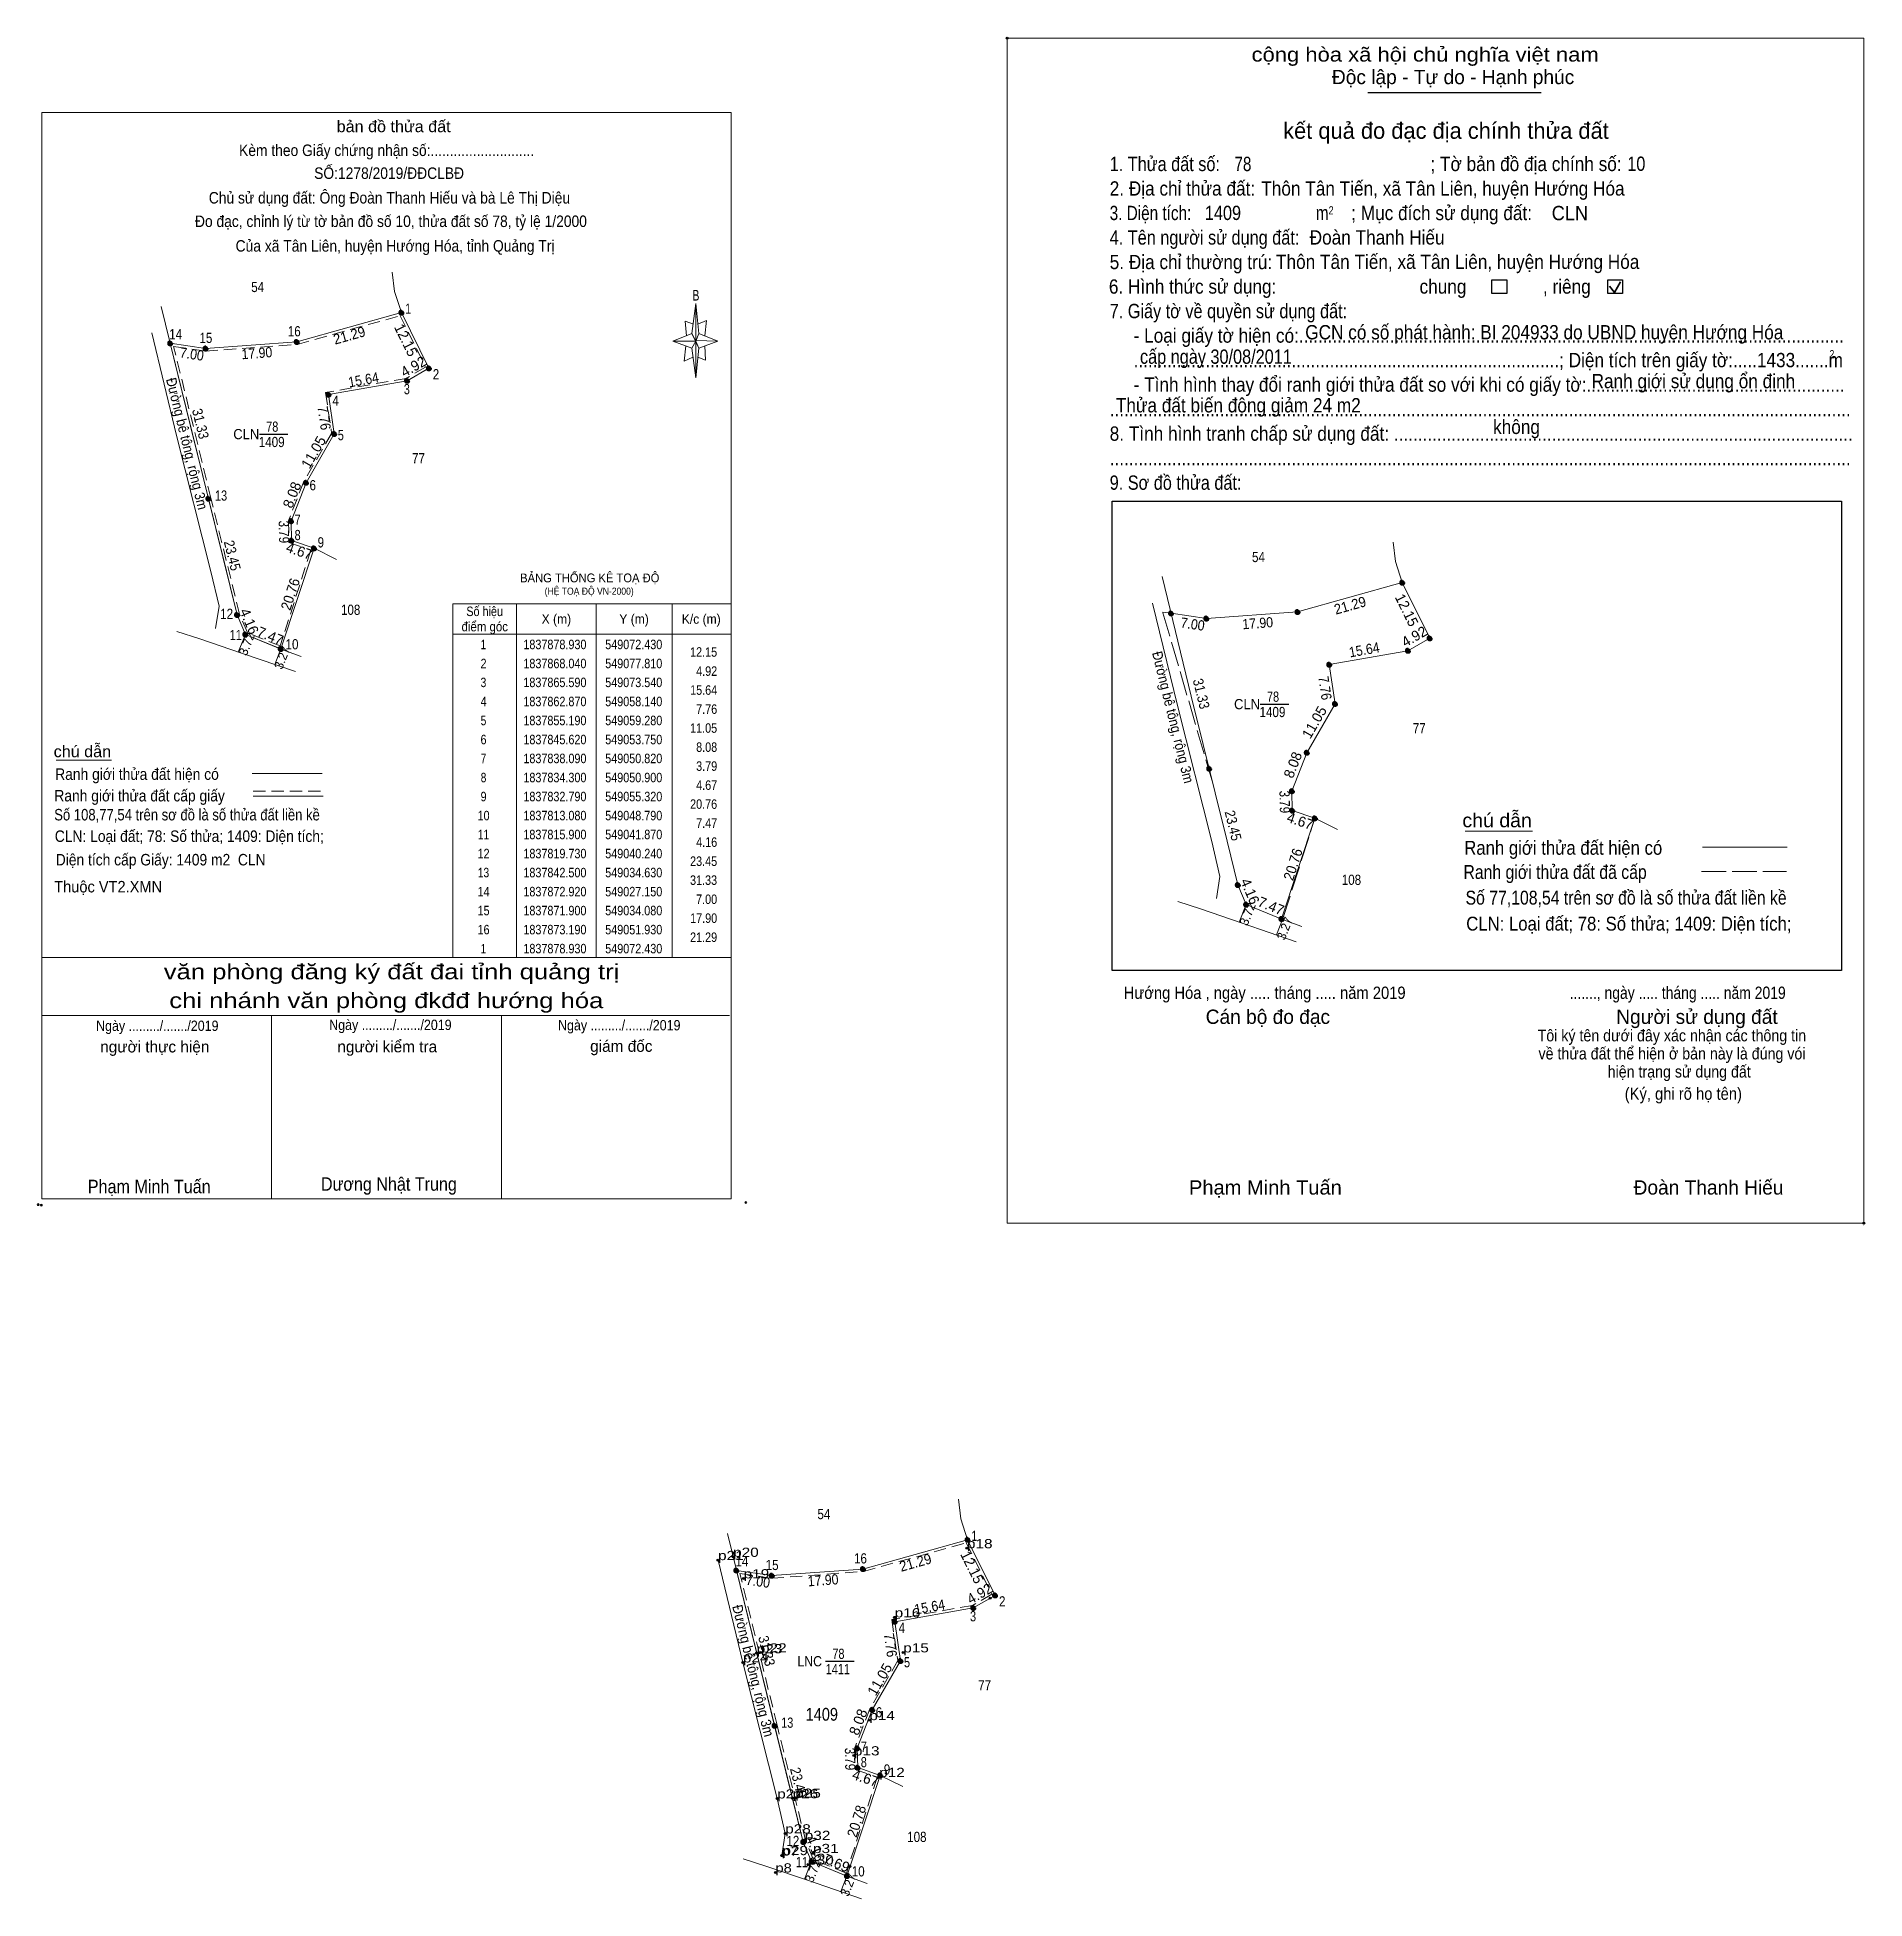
# Model space of a CAD drawing. Header units: metres. Extents: x 548890 to 549248, y 1837809 to 1838173.
import ezdxf
from ezdxf.enums import TextEntityAlignment as Align

# ---------------------------------------------------------------- set-up
doc = ezdxf.new("R2010")
doc.units = ezdxf.units.M
doc.header["$LTSCALE"] = 0.8
doc.header["$PDMODE"] = 32
doc.header["$PDSIZE"] = 0.4
doc.linetypes.add('LONG_DASHED', pattern=[7.5, 6, -1.5])
doc.linetypes.add('MEDIUM_DASHED', pattern=[4.5, 3, -1.5])
for name, color, linetype, lineweight in [('1', 7, 'MEDIUM_DASHED', 13), ('10', 7, 'Continuous', 13), ('13', 7, 'Continuous', 25), ('17', 7, 'Continuous', 13), ('2', 7, 'LONG_DASHED', 13), ('23', 7, 'Continuous', 13), ('3', 7, 'Continuous', 25), ('5', 7, 'Continuous', 13), ('6', 7, 'Continuous', 13), ('63', 7, 'MEDIUM_DASHED', 13)]:
    doc.layers.add(name, color=color, linetype=linetype, lineweight=lineweight)
doc.layers.add('12', color=7, linetype='Continuous')
doc.layers.add('7', color=7, linetype='Continuous')

msp = doc.modelspace()

# ---------------------------------------------------------------- hatches: boundary and pattern name
at = {"layer": '63'}
for points in [[(548962.05, 1838119.2, 1), (548961.05, 1838119.2, 1)], [(548916.77, 1838113.19, 1), (548915.77, 1838113.19, 1)], [(548923.7, 1838112.17, 1), (548922.7, 1838112.17, 1)], [(548941.55, 1838113.46, 1), (548940.55, 1838113.46, 1)], [(548967.43, 1838108.31, 1), (548966.43, 1838108.31, 1)], [(548963.16, 1838105.86, 1), (548962.16, 1838105.86, 1)], [(548947.76, 1838103.14, 1), (548946.76, 1838103.14, 1)], [(548948.9, 1838095.46, 1), (548947.9, 1838095.46, 1)], [(548924.25, 1838082.77, 1), (548923.25, 1838082.77, 1)], [(548943.37, 1838085.89, 1), (548942.37, 1838085.89, 1)], [(548940.44, 1838078.36, 1), (548939.44, 1838078.36, 1)], [(548940.52, 1838074.57, 1), (548939.52, 1838074.57, 1)], [(548944.94, 1838073.06, 1), (548943.94, 1838073.06, 1)], [(549158.04, 1838066.33, 1), (549157.04, 1838066.33, 1)], [(548929.86, 1838060, 1), (548928.86, 1838060, 1)], [(549112.76, 1838060.32, 1), (549111.76, 1838060.32, 1)], [(549119.69, 1838059.3, 1), (549118.69, 1838059.3, 1)], [(549137.54, 1838060.59, 1), (549136.54, 1838060.59, 1)], [(548931.49, 1838056.17, 1), (548930.49, 1838056.17, 1)], [(548938.41, 1838053.35, 1), (548937.41, 1838053.35, 1)], [(549163.42, 1838055.44, 1), (549162.42, 1838055.44, 1)], [(549143.75, 1838050.27, 1), (549142.75, 1838050.27, 1)], [(549159.15, 1838052.99, 1), (549158.15, 1838052.99, 1)], [(549144.89, 1838042.59, 1), (549143.89, 1838042.59, 1)], [(549139.36, 1838033.02, 1), (549138.36, 1838033.02, 1)], [(549120.24, 1838029.9, 1), (549119.24, 1838029.9, 1)], [(549136.43, 1838025.49, 1), (549135.43, 1838025.49, 1)], [(549136.51, 1838021.7, 1), (549135.51, 1838021.7, 1)], [(549140.93, 1838020.19, 1), (549139.93, 1838020.19, 1)], [(549125.85, 1838007.13, 1), (549124.85, 1838007.13, 1)], [(549127.48, 1838003.3, 1), (549126.48, 1838003.3, 1)], [(549134.4, 1838000.48, 1), (549133.4, 1838000.48, 1)], [(549072.93, 1837878.93, 1), (549071.93, 1837878.93, 1)], [(549027.65, 1837872.92, 1), (549026.65, 1837872.92, 1)], [(549034.58, 1837871.9, 1), (549033.58, 1837871.9, 1)], [(549052.43, 1837873.19, 1), (549051.43, 1837873.19, 1)], [(549078.31, 1837868.04, 1), (549077.31, 1837868.04, 1)], [(549074.04, 1837865.59, 1), (549073.04, 1837865.59, 1)], [(549058.64, 1837862.87, 1), (549057.64, 1837862.87, 1)], [(549059.78, 1837855.19, 1), (549058.78, 1837855.19, 1)], [(549054.25, 1837845.62, 1), (549053.25, 1837845.62, 1)], [(549035.13, 1837842.5, 1), (549034.13, 1837842.5, 1)], [(549051.32, 1837838.09, 1), (549050.32, 1837838.09, 1)], [(549051.4, 1837834.3, 1), (549050.4, 1837834.3, 1)], [(549055.82, 1837832.79, 1), (549054.82, 1837832.79, 1)], [(549040.74, 1837819.73, 1), (549039.74, 1837819.73, 1)], [(549042.37, 1837815.9, 1), (549041.37, 1837815.9, 1)], [(549049.29, 1837813.08, 1), (549048.29, 1837813.08, 1)]]:
    msp.add_hatch(color=256, dxfattribs=at).paths.add_polyline_path(points)

# ---------------------------------------------------------------- linework, layer by layer
at = {"layer": '1', "linetype": 'Continuous'}
for points in [[(548961.55, 1838119.2), (548966.93, 1838108.31), (548962.66, 1838105.86), (548947.26, 1838103.14), (548948.4, 1838095.46), (548942.87, 1838085.89), (548939.94, 1838078.36), (548940.02, 1838074.57), (548944.44, 1838073.06), (548937.91, 1838053.35), (548930.99, 1838056.17), (548929.36, 1838060), (548923.75, 1838082.77), (548916.27, 1838113.19), (548923.2, 1838112.17), (548941.05, 1838113.46)], [(549072.43, 1837878.93), (549077.81, 1837868.04), (549073.54, 1837865.59), (549058.14, 1837862.87), (549059.28, 1837855.19), (549053.75, 1837845.62), (549050.82, 1837838.09), (549050.9, 1837834.3), (549055.32, 1837832.79), (549048.79, 1837813.08), (549041.87, 1837815.9), (549040.24, 1837819.73), (549034.63, 1837842.5), (549027.15, 1837872.92), (549034.08, 1837871.9), (549051.93, 1837873.19)]]:
    msp.add_lwpolyline(points, close=True, dxfattribs=at)
at = {"layer": '1'}
for points in [[(548961.28, 1838118.6), (548966.28, 1838108.51), (548962.48, 1838106.33), (548946.7, 1838103.55), (548947.88, 1838095.56), (548942.42, 1838086.1), (548939.44, 1838078.45), (548939.52, 1838074.21), (548943.82, 1838072.74), (548937.8, 1838053.93), (548931.37, 1838056.55), (548929.83, 1838060.16), (548924.23, 1838082.89), (548916.94, 1838112.58), (548923.18, 1838111.66), (548941.13, 1838112.97)], [(549072.16, 1837878.33), (549077.16, 1837868.24), (549073.36, 1837866.06), (549057.58, 1837863.28), (549058.76, 1837855.29), (549053.3, 1837845.83), (549050.32, 1837838.18), (549050.4, 1837833.94), (549054.7, 1837832.47), (549048.68, 1837813.66), (549042.25, 1837816.28), (549040.71, 1837819.89), (549035.11, 1837842.62), (549027.82, 1837872.31), (549034.06, 1837871.39), (549052.01, 1837872.7)]]:
    msp.add_lwpolyline(points, close=True, dxfattribs=at)
at = {"layer": '10'}
for p, q in [((548959.74, 1838127.12), (548960.2, 1838123.32)), ((548960.2, 1838123.32), (548961.55, 1838119.2)), ((548944.44, 1838073.06), (548937.91, 1838053.35)), ((548944.44, 1838073.06), (548948.86, 1838070.87)), ((549155.73, 1838074.25), (549156.19, 1838070.45)), ((549156.19, 1838070.45), (549157.54, 1838066.33)), ((548930.99, 1838056.17), (548929.6, 1838052.72)), ((549140.43, 1838020.19), (549133.9, 1838000.48)), ((549140.43, 1838020.19), (549144.85, 1838018)), ((549126.98, 1838003.3), (549125.59, 1837999.85)), ((549070.62, 1837886.85), (549071.08, 1837883.05)), ((549071.08, 1837883.05), (549072.43, 1837878.93)), ((549055.32, 1837832.79), (549048.79, 1837813.08)), ((549055.32, 1837832.79), (549059.74, 1837830.6)), ((549041.87, 1837815.9), (549040.48, 1837812.45))]:
    msp.add_line(p, q, dxfattribs=at)
at = {"layer": '10', "linetype": 'LONG_DASHED'}
msp.add_line((549134.1, 1838000.4), (549140.43, 1838020.19), dxfattribs=at)
at = {"layer": '10'}
for points in [[(548914.51, 1838120.39), (548920.24, 1838096.97), (548927.26, 1838068.57), (548929.36, 1838060)], [(548961.55, 1838119.2), (548941.05, 1838113.46), (548923.2, 1838112.17), (548916.27, 1838113.19)], [(548944.44, 1838073.06), (548940.02, 1838074.57), (548939.94, 1838078.36), (548942.87, 1838085.89), (548948.4, 1838095.46), (548947.26, 1838103.14), (548962.66, 1838105.86), (548966.93, 1838108.31), (548961.55, 1838119.2)], [(548912.67, 1838115.21), (548917.52, 1838095.17), (548924.25, 1838068.54), (548925.82, 1838061.69), (548925.16, 1838057.35)], [(549110.5, 1838067.52), (549116.23, 1838044.1), (549123.25, 1838015.7), (549125.35, 1838007.13)], [(549157.54, 1838066.33), (549137.04, 1838060.59), (549119.19, 1838059.3), (549112.26, 1838060.32)], [(549140.43, 1838020.19), (549136.01, 1838021.7), (549135.93, 1838025.49), (549138.86, 1838033.02), (549144.39, 1838042.59), (549143.25, 1838050.27), (549158.65, 1838052.99), (549162.92, 1838055.44), (549157.54, 1838066.33)], [(549108.66, 1838062.34), (549113.51, 1838042.3), (549120.24, 1838015.67), (549121.81, 1838008.82), (549121.15, 1838004.48)], [(549025.39, 1837880.12), (549031.12, 1837856.7), (549038.14, 1837828.3), (549040.24, 1837819.73)], [(549072.43, 1837878.93), (549051.93, 1837873.19), (549034.08, 1837871.9), (549027.15, 1837872.92)], [(549055.32, 1837832.79), (549050.9, 1837834.3), (549050.82, 1837838.09), (549053.75, 1837845.62), (549059.28, 1837855.19), (549058.14, 1837862.87), (549073.54, 1837865.59), (549077.81, 1837868.04), (549072.43, 1837878.93)], [(549023.55, 1837874.94), (549028.4, 1837854.9), (549035.13, 1837828.27), (549036.7, 1837821.42), (549036.04, 1837817.08)]]:
    msp.add_lwpolyline(points, dxfattribs=at)
at = {"layer": '13'}
for p, q in [((548933.73, 1838095.41), (548939.31, 1838095.41)), ((549129.72, 1838042.54), (549135.3, 1838042.54)), ((549044.61, 1837855.14), (549050.19, 1837855.14))]:
    msp.add_line(p, q, dxfattribs=at)
at = {"layer": '17'}
for p, q in [((548893.9, 1838031.54), (548904.76, 1838031.54)), ((549169.87, 1838017.68), (549183.02, 1838017.68))]:
    msp.add_line(p, q, dxfattribs=at)
at = {"layer": '2'}
msp.add_line((549110.62, 1838060.56), (549112.26, 1838060.32), dxfattribs=at)
at = {"layer": '23'}
for p, q in [((548930.99, 1838056.17), (548929.36, 1838060)), ((548938.11, 1838053.27), (548930.99, 1838056.17)), ((548940.78, 1838048.9), (548930.2, 1838052.52)), ((548941.88, 1838051.89), (548938.11, 1838053.27)), ((549126.98, 1838003.3), (549125.35, 1838007.13)), ((549134.1, 1838000.4), (549126.98, 1838003.3)), ((549136.77, 1837996.03), (549126.19, 1837999.65)), ((549137.87, 1837999.02), (549134.1, 1838000.4)), ((549041.87, 1837815.9), (549040.24, 1837819.73)), ((549048.99, 1837813), (549041.87, 1837815.9)), ((549051.66, 1837808.63), (549041.08, 1837812.25)), ((549052.76, 1837811.62), (549048.99, 1837813))]:
    msp.add_line(p, q, dxfattribs=at)
at = {"layer": '23', "linetype": 'LONG_DASHED'}
msp.add_line((549120.45, 1838027.04), (549110.62, 1838060.56), dxfattribs=at)
at = {"layer": '23'}
for points in [[(548930.2, 1838052.52), (548922.05, 1838055.31), (548917.57, 1838056.75)], [(549126.19, 1837999.65), (549118.04, 1838002.44), (549113.56, 1838003.88)], [(549041.08, 1837812.25), (549032.93, 1837815.04), (549028.45, 1837816.48)]]:
    msp.add_lwpolyline(points, dxfattribs=at)
at = {"layer": '3'}
for p, q in [((549150.83, 1838162.28), (549184.75, 1838162.28)), ((549100.75, 1838082.28), (549243.55, 1838082.28)), ((549243.55, 1838082.28), (549243.55, 1837990.36))]:
    msp.add_line(p, q, dxfattribs=at)
at = {"layer": '3', "lineweight": 35}
for p, q in [((549198.14, 1838124.37), (549199.1, 1838123.13)), ((549199.1, 1838123.13), (549200.26, 1838125.2))]:
    msp.add_line(p, q, dxfattribs=at)
at = {"layer": '3', "lineweight": 13}
msp.add_lwpolyline([(549080.19, 1838172.92), (549247.92, 1838172.92), (549247.92, 1837940.92), (549080.19, 1837940.92)], close=True, dxfattribs=at)
at = {"layer": '3'}
for points in [[(549175.1, 1838125.61), (549177.99, 1838125.61), (549177.99, 1838122.92), (549175.1, 1838122.92)], [(549197.77, 1838125.61), (549200.65, 1838125.61), (549200.65, 1838122.92), (549197.77, 1838122.92)]]:
    msp.add_lwpolyline(points, close=True, dxfattribs=at)
msp.add_lwpolyline([(549243.55, 1837990.36), (549100.75, 1837990.36), (549100.75, 1838082.28)], dxfattribs=at)
for p in [(549080.19, 1838172.92), (549247.92, 1837940.92)]:
    msp.add_point(p, dxfattribs=at)
at = {"layer": '5'}
for p, q in [((549018.42, 1838115.11), (549019.18, 1838120.96)), ((549018.42, 1838112.26), (549014.68, 1838113.61)), ((549019.78, 1838112.26), (549019.18, 1838106.41)), ((549019.78, 1838115.11), (549023.52, 1838113.61)), ((549020.98, 1838112.71), (549021.12, 1838109.86)), ((549021.12, 1838109.86), (549019.62, 1838110.46)), ((548891.12, 1837992.95), (549026.12, 1837992.95)), ((548891.12, 1837981.55), (549025.82, 1837981.55)), ((548891.12, 1837981.55), (549025.82, 1837981.55)), ((548891.12, 1837981.55), (549025.82, 1837981.55)), ((548936.12, 1837945.7), (548936.12, 1837981.55)), ((548981.12, 1837945.7), (548981.12, 1837981.55))]:
    msp.add_line(p, q, dxfattribs=at)
for points in [[(548891.12, 1838158.4), (549026.12, 1838158.4), (549026.12, 1837945.7), (548891.12, 1837945.7)], [(549019.18, 1838120.96), (549019.78, 1838115.11), (549019.18, 1838113.61)], [(549019.18, 1838113.61), (549014.68, 1838113.61), (549018.42, 1838115.11), (549019.78, 1838112.26), (549023.52, 1838113.61), (549019.18, 1838113.76)], [(549019.18, 1838113.61), (549019.18, 1838106.41), (549018.42, 1838112.26)]]:
    msp.add_lwpolyline(points, close=True, dxfattribs=at)
for points in [[(549018.72, 1838116.91), (549017.08, 1838117.51), (549017.38, 1838114.66)], [(549019.62, 1838116.91), (549021.28, 1838117.66), (549020.98, 1838114.66)], [(549019.18, 1838113.61), (549018.42, 1838115.11), (549014.68, 1838113.61)], [(549017.22, 1838112.71), (549016.92, 1838109.71), (549018.58, 1838110.46)], [(549019.18, 1838113.61), (549019.78, 1838112.26), (549023.52, 1838113.61)], [(549026.12, 1837945.7), (548891.12, 1837945.7), (548891.12, 1837981.55)]]:
    msp.add_lwpolyline(points, dxfattribs=at)
for p in [(548890.42, 1837944.54), (548891.02, 1837944.44)]:
    msp.add_point(p, dxfattribs=at)
at = {"layer": '6'}
for p, q in [((548932.3, 1838028.93), (548946.01, 1838028.93)), ((548932.51, 1838024.53), (548946.22, 1838024.53)), ((549216.33, 1838014.53), (549232.92, 1838014.53))]:
    msp.add_line(p, q, dxfattribs=at)
at = {"layer": '6', "linetype": 'MEDIUM_DASHED'}
msp.add_line((548932.51, 1838025.47), (548946.31, 1838025.47), dxfattribs=at)
at = {"layer": '6', "linetype": 'LONG_DASHED'}
msp.add_line((549216.17, 1838009.79), (549232.76, 1838009.79), dxfattribs=at)
at = {"layer": '6'}
msp.add_point((549028.97, 1837944.95), dxfattribs=at)
at = {"layer": '63', "linetype": 'Continuous'}
for p, q in [((548984.09, 1838062.2), (548984.09, 1837992.95)), ((548999.69, 1838062.2), (548999.69, 1837992.95)), ((549014.54, 1838062.2), (549014.54, 1837992.95)), ((548971.62, 1838056.24), (549026.12, 1838056.24)), ((548937.91, 1838053.35), (548936.72, 1838050.3)), ((549134.1, 1838000.4), (549132.91, 1837997.35)), ((549048.79, 1837813.08), (549047.6, 1837810.03))]:
    msp.add_line(p, q, dxfattribs=at)
msp.add_lwpolyline([(548971.62, 1838062.2), (549026.12, 1838062.2), (549026.12, 1837992.95), (548971.62, 1837992.95)], close=True, dxfattribs=at)
at = {"layer": '63'}
for centre in [(548961.55, 1838119.2), (548916.27, 1838113.19), (548923.2, 1838112.17), (548941.05, 1838113.46), (548966.93, 1838108.31), (548962.66, 1838105.86), (548947.26, 1838103.14), (548948.4, 1838095.46), (548923.75, 1838082.77), (548942.87, 1838085.89), (548939.94, 1838078.36), (548940.02, 1838074.57), (548944.44, 1838073.06), (549157.54, 1838066.33), (548929.36, 1838060), (549112.26, 1838060.32), (549119.19, 1838059.3), (549137.04, 1838060.59), (548930.99, 1838056.17), (548937.91, 1838053.35), (549162.92, 1838055.44), (549143.25, 1838050.27), (549158.65, 1838052.99), (549144.39, 1838042.59), (549138.86, 1838033.02), (549119.74, 1838029.9), (549135.93, 1838025.49), (549136.01, 1838021.7), (549140.43, 1838020.19), (549125.35, 1838007.13), (549126.98, 1838003.3), (549133.9, 1838000.48), (549072.43, 1837878.93), (549027.15, 1837872.92), (549034.08, 1837871.9), (549051.93, 1837873.19), (549077.81, 1837868.04), (549073.54, 1837865.59), (549058.14, 1837862.87), (549059.28, 1837855.19), (549053.75, 1837845.62), (549034.63, 1837842.5), (549050.82, 1837838.09), (549050.9, 1837834.3), (549055.32, 1837832.79), (549040.24, 1837819.73), (549041.87, 1837815.9), (549048.79, 1837813.08)]:
    msp.add_circle(centre, 0.5, dxfattribs=at)
at = {"layer": '7'}
for p in [(549026.5, 1837875.57), (549072.29, 1837877.26), (549023.55, 1837874.94), (549028.55, 1837871.36), (549076.82, 1837867.5), (549058.14, 1837863.73), (549031.97, 1837856.85), (549059.81, 1837856.87), (549028.4, 1837854.9), (549031.12, 1837856.7), (549053.17, 1837843.61), (549050.16, 1837836.7), (549055.1, 1837832.47), (549035.13, 1837828.27), (549038.14, 1837828.3), (549038.67, 1837828.41), (549036.7, 1837821.42), (549036.04, 1837817.08), (549036.15, 1837817.18), (549040.53, 1837820.14), (549042.14, 1837817.58), (549034.78, 1837813.77), (549041.2, 1837815.31), (549049.37, 1837814.98)]:
    msp.add_point(p, dxfattribs=at)

# ---------------------------------------------------------------- texts
at = {"layer": '1'}
for s, height, width, p in [('BẢNG THỐNG KÊ TOẠ ĐỘ ', 1.725, 0.95, (548984.79, 1838066.39)), ('(HỆ TOẠ ĐỘ VN-2000)', 1.395, 0.9, (548989.59, 1838063.96))]:
    msp.add_text(s, height=height, dxfattribs=dict(at, width=width)).set_placement(p)
at = {"layer": '1', "width": 0.85}
msp.add_text('1409', height=2.5, dxfattribs=at).set_placement((549043.875, 1837843.5), align=Align.CENTER)
at = {"layer": '12'}
for s, width, p in [('p18', 1.25, (549072.29, 1837877.26)), ('p21', 1.25, (549023.55, 1837874.94)), ('p20', 1.25, (549026.5, 1837875.58)), ('p19', 1.25, (549028.55, 1837871.36)), ('p16', 1.25, (549058.14, 1837863.73)), ('p23', 1.25, (549031.12, 1837856.7)), ('p22', 1.25, (549031.97, 1837856.85)), ('p15', 1.25, (549059.81, 1837856.87)), ('p24', 1.25, (549028.4, 1837854.9)), ('p14', 1.25, (549053.17, 1837843.61)), ('p13', 1.25, (549050.16, 1837836.7)), ('p12', 1.25, (549055.1, 1837832.47)), ('p27', 1.25, (549035.13, 1837828.27)), ('p26', 1.25, (549038.14, 1837828.3)), ('p25', 1.25, (549038.66, 1837828.41)), ('p28', 1.25, (549036.7, 1837821.42)), ('p32', 1.25, (549040.53, 1837820.14)), ('p7', 1.2, (549036.04, 1837817.08)), ('p29', 1.25, (549036.15, 1837817.18)), ('p30', 1.25, (549041.2, 1837815.31)), ('p31', 1.25, (549042.14, 1837817.58)), ('p8', 1.2, (549034.78, 1837813.78))]:
    msp.add_text(s, height=1.8, dxfattribs=dict(at, width=width)).set_placement(p)
at = {"layer": '13'}
for s, width, p in [('78', 0.8, (548936.245, 1838095.87)), ('1409', 0.85, (548936.135, 1838092.87)), ('78', 0.8, (549132.235, 1838043)), ('1409', 0.85, (549132.125, 1838040)), ('78', 0.8, (549047.125, 1837855.6)), ('1411', 0.8, (549047.01, 1837852.6))]:
    msp.add_text(s, height=2, dxfattribs=dict(at, width=width)).set_placement(p, align=Align.CENTER)
for s, width, p in [('CLN', 0.95, (548933.7, 1838094.41)), ('CLN', 0.95, (549129.69, 1838041.54)), ('LNC ', 0.9, (549044.58, 1837854.14))]:
    msp.add_text(s, height=2, dxfattribs=dict(at, width=width)).set_placement(p, align=Align.RIGHT)
at = {"layer": '3'}
for s, height, width, p in [('cộng hòa xã hội chủ nghĩa việt nam', 2.8, 1.15, (549128.03, 1838168.35)), ('1. Thửa đất số:', 2.8, 0.85, (549100.25, 1838146.91)), ('78', 2.8, 0.8, (549124.67, 1838146.91)), ('; Tờ bản đồ địa chính số:', 2.8, 0.9, (549163.07, 1838146.91)), ('10', 2.8, 0.85, (549201.61, 1838146.95)), ('2. Địa chỉ thửa đất:', 2.8, 0.9, (549100.25, 1838142.11)), ('Thôn Tân Tiến, xã Tân Liên, huyện Hướng Hóa', 2.8, 0.9, (549129.93, 1838142.11)), ('3. Diện tích:', 2.8, 0.8, (549100.25, 1838137.31)), ('1409', 2.8, 0.85, (549118.89, 1838137.33)), ('m', 2.8, 0.8, (549140.61, 1838137.31)), ('2', 1.6, 0.8, (549143.13, 1838138.43)), ('; Mục đích sử dụng đất:', 2.8, 0.9, (549147.55, 1838137.31)), ('CLN', 2.8, 0.95, (549186.81, 1838137.29)), ('4. Tên người sử dụng đất:', 2.8, 0.85, (549100.25, 1838132.51)), ('Đoàn Thanh Hiếu', 2.8, 0.9, (549139.41, 1838132.53)), ('5. Địa chỉ thường trú:', 2.8, 0.9, (549100.25, 1838127.71)), ('Thôn Tân Tiến, xã Tân Liên, huyện Hướng Hóa', 2.8, 0.9, (549132.82, 1838127.76)), ('6. Hình thức sử dụng:', 2.8, 0.9, (549100.09, 1838122.91)), ('chung                , riêng', 2.8, 0.9, (549160.93, 1838122.91)), ('7. Giấy tờ về quyền sử dụng đất:', 2.8, 0.85, (549100.25, 1838118.11)), ('     - Loại giấy tờ hiện có:..................................................................................................................', 2.8, 0.9, (549100.25, 1838113.31)), ('GCN có số phát hành: BI 204933 do UBND huyện Hướng Hóa ', 2.8, 0.9, (549138.54, 1838113.96)), ('cấp ngày 30/08/2011', 2.8, 0.85, (549106.18, 1838109.18)), ('     .........................................................................................; Diện tích trên giấy tờ:.....1433.......m', 2.8, 0.9, (549100.25, 1838108.51)), ('2', 1.6, 0.8, (549241.21, 1838110.27)), ('     - Tình hình thay đổi ranh giới thửa đất so với khi có giấy tờ:......................................................', 2.8, 0.9, (549100.25, 1838103.71)), ('Ranh giới sử dụng ổn định', 2.8, 0.9, (549194.61, 1838104.39)), ('Thửa đất biến động giảm 24 m2', 2.8, 0.9, (549101.45, 1838099.66)), ('...........................................................................................................................................................', 2.8, 0.9, (549100.25, 1838098.91)), ('không', 2.8, 0.9, (549175.33, 1838095.43)), ('8. Tình hình tranh chấp sử dụng đất: ................................................................................................', 2.8, 0.9, (549100.25, 1838094.11)), ('9. Sơ đồ thửa đất:', 2.8, 0.85, (549100.25, 1838084.51)), ('...........................................................................................................................................................', 2.8, 0.9, (549100.25, 1838089.31)), ('Hướng Hóa , ngày ..... tháng ..... năm 2019', 2.4, 0.9, (549102.99, 1837984.83)), ('......., ngày ..... tháng ..... năm 2019', 2.4, 0.85, (549190.33, 1837984.83)), ('(Ký, ghi rõ họ tên)', 2.4, 0.9, (549201.11, 1837965.07)), ('Phạm Minh Tuấn', 2.8, 1.05, (549115.77, 1837946.51))]:
    msp.add_text(s, height=height, dxfattribs=dict(at, width=width)).set_placement(p)
for s, p in [('Độc lập - Tự do - Hạnh phúc', (549143.77, 1838163.93)), ('Cán bộ đo đạc', (549119.05, 1837979.93)), ('Người sử dụng đất', (549199.45, 1837979.93)), ('Đoàn Thanh Hiếu', (549202.85, 1837946.51))]:
    msp.add_text(s, height=2.8, dxfattribs=at).set_placement(p)
for s, height, p in [('kết quả đo đạc địa chính thửa đất', 3.2, (549166.1, 1838153.23)), ('.', 0.8002, (549247.9173, 1837940.51))]:
    msp.add_text(s, height=height, dxfattribs=at).set_placement(p, align=Align.CENTER)
at = {"layer": '3', "width": 0.9}
for s, p in [('Tôi ký tên dưới đây xác nhận các thông tin', (549210.34, 1837976.51)), ('về thửa đất thể hiện ở bản này là đúng vói', (549210.37, 1837972.97)), ('hiện trạng sử dụng đất', (549211.78, 1837969.43))]:
    msp.add_text(s, height=2.313, dxfattribs=at).set_placement(p, align=Align.CENTER)
at = {"layer": '5'}
for s, height, width, p in [('bản đồ thửa đất', 2.25, 1.05, (548960.025, 1838154.53)), ('Kèm theo Giấy chứng nhận số:...........................', 2.25, 0.9, (548958.65, 1838149.86)), ('SỐ:1278/2019/ĐĐCLBĐ', 2.25, 0.9, (548959.13, 1838145.38)), ('Chủ sử dụng đất: Ông Đoàn Thanh Hiếu và bà Lê Thị Diệu', 2.25, 0.9, (548959.2, 1838140.56)), ('Đo đạc, chỉnh lý từ tờ bản đồ số 10, thửa đất số 78, tỷ lệ 1/2000 ', 2.25, 0.9, (548959.865, 1838135.96)), ('Của xã Tân Liên, huyện Hướng Hóa, tỉnh Quảng Trị', 2.25, 0.9, (548960.295, 1838131.14)), ('B', 2.066, 0.75, (549019.215, 1838121.56)), ('văn phòng đăng ký đất đai tỉnh quảng trị', 3, 1.25, (548959.61, 1837988.66)), ('chi nhánh văn phòng đkđđ hướng hóa', 3, 1.25, (548958.58, 1837983.02)), ('Ngày ........./......./2019', 2.025, 0.9, (548913.735, 1837978.55)), ('Ngày ........./......./2019', 2.025, 0.9, (548959.385, 1837978.73)), ('Ngày ........./......./2019', 2.025, 0.9, (549004.205, 1837978.66)), ('Phạm Minh Tuấn', 2.625, 0.9, (548912.155, 1837946.78)), ('Dương Nhật Trung', 2.62, 0.9, (548959.095, 1837947.27))]:
    msp.add_text(s, height=height, dxfattribs=dict(at, width=width)).set_placement(p, align=Align.CENTER)
for s, p in [('người thực hiện', (548913.245, 1837974.34)), ('người kiểm tra', (548958.77, 1837974.36)), ('giám đốc', (549004.605, 1837974.46))]:
    msp.add_text(s, height=2.25, dxfattribs=at).set_placement(p, align=Align.CENTER)
at = {"layer": '6'}
for s, height, width, p in [('chú dẫn', 2.25, 1.05, (548893.44, 1838032.15)), ('Ranh giới thửa đất hiện có ', 2.25, 0.9, (548893.74, 1838027.71)), ('Ranh giới thửa đất cấp giấy', 2.25, 0.9, (548893.57, 1838023.49)), ('Số 108,77,54 trên sơ đồ là số thửa đất liền kề', 2.25, 0.85, (548893.55, 1838019.77)), ('chú dẫn', 2.723, 1.05, (549169.32, 1838018.43)), ('CLN: Loại đất; 78: Số thửa; 1409: Diện tích;', 2.25, 0.9, (548893.66, 1838015.56)), ('Ranh giới thửa đất hiện có ', 2.723, 0.9, (549169.68, 1838013.05)), ('Diện tích cấp Giấy: 1409 m2  CLN', 2.25, 0.9, (548893.85, 1838010.96)), ('Ranh giới thửa đất đã cấp', 2.72, 0.85, (549169.52, 1838008.31)), ('Thuộc VT2.XMN', 2.25, 0.95, (548893.55, 1838005.67)), ('Số 77,108,54 trên sơ đồ là số thửa đất liền kề', 2.72, 0.85, (549169.94, 1838003.29)), ('CLN: Loại đất; 78: Số thửa; 1409: Diện tích;', 2.72, 0.9, (549170.07, 1837998.2))]:
    msp.add_text(s, height=height, dxfattribs=dict(at, width=width)).set_placement(p)
at = {"layer": '63'}
for s, height, width, p in [('54', 2, 0.85, (548934.66, 1838123.22)), (' 1', 2, 0.75, (548963.42, 1838118.97)), (' 14', 2, 0.85, (548918.6, 1838113.97)), (' 16', 2, 0.85, (548941.82, 1838114.55)), (' 15', 2, 0.85, (548924.52, 1838113.26)), (' 3', 2, 0.8, (548963.2, 1838103.22)), (' 2', 2, 0.85, (548968.95, 1838106.13)), (' 4', 2, 0.85, (548949.29, 1838100.96)), (' 5', 2, 0.8, (548950.27, 1838094.22)), (' 77', 2, 0.85, (548966.15, 1838089.7)), (' 13', 2, 0.8, (548927.41, 1838082.38)), (' 6', 2, 0.85, (548944.81, 1838084.41)), (' 7', 2, 0.8, (548941.81, 1838077.66)), (' 8', 2, 0.8, (548941.81, 1838074.65)), (' 9', 2, 0.85, (548946.39, 1838073.22)), ('54', 2, 0.85, (549130.65, 1838070.35)), (' 12', 2, 0.85, (548928.58, 1838059.22)), ('108', 2, 0.85, (548953.5, 1838060.02)), (' 11', 2, 0.8, (548930.29, 1838055.08)), (' 10', 2, 0.85, (548941.38, 1838053.27)), ('12.15', 1.861, 0.85, (549023.37, 1838051.82)), ('4.92', 1.861, 0.85, (549023.38, 1838048.08)), ('15.64', 1.861, 0.85, (549023.38, 1838044.37)), ('7.76', 1.861, 0.85, (549023.38, 1838040.64)), ('11.05', 1.861, 0.85, (549023.37, 1838036.93)), (' 77', 2, 0.85, (549162.14, 1838036.83)), ('8.08', 1.861, 0.85, (549023.38, 1838033.19)), ('3.79', 1.861, 0.85, (549023.38, 1838029.48)), ('4.67', 1.861, 0.85, (549023.38, 1838025.75)), ('20.76', 1.861, 0.85, (549023.37, 1838022.04)), ('7.47', 1.861, 0.85, (549023.38, 1838018.3)), ('4.16', 1.861, 0.85, (549023.38, 1838014.59)), ('23.45', 1.861, 0.85, (549023.37, 1838010.86)), ('31.33', 1.861, 0.85, (549023.36, 1838007.15)), ('108', 2, 0.85, (549149.49, 1838007.15)), ('7.00', 1.861, 0.85, (549023.37, 1838003.41)), ('17.90', 1.861, 0.85, (549023.38, 1837999.7)), ('21.29', 1.861, 0.85, (549023.37, 1837995.97)), ('54', 2, 0.85, (549045.54, 1837882.95)), (' 1', 2, 0.75, (549074.3, 1837878.7)), (' 14', 2, 0.85, (549029.48, 1837873.7)), (' 16', 2, 0.85, (549052.7, 1837874.28)), (' 15', 2, 0.85, (549035.4, 1837872.99)), (' 3', 2, 0.8, (549074.08, 1837862.95)), (' 2', 2, 0.85, (549079.83, 1837865.86)), (' 4', 2, 0.85, (549060.17, 1837860.69)), (' 5', 2, 0.8, (549061.15, 1837853.95)), (' 77', 2, 0.85, (549077.03, 1837849.43)), (' 6', 2, 0.85, (549055.69, 1837844.14)), (' 13', 2, 0.8, (549038.29, 1837842.11)), (' 7', 2, 0.8, (549052.69, 1837837.39)), (' 8', 2, 0.8, (549052.69, 1837834.38)), (' 9', 2, 0.85, (549057.27, 1837832.95)), (' 12', 2, 0.85, (549039.46, 1837818.95)), ('108', 2, 0.85, (549064.38, 1837819.75)), (' 11', 2, 0.8, (549041.17, 1837814.81)), (' 10', 2, 0.85, (549052.26, 1837813))]:
    msp.add_text(s, height=height, dxfattribs=dict(at, width=width)).set_placement(p, align=Align.RIGHT)
for s, rotation, width, p in [('21.29', 15.642, 0.95, (548951.6004, 1838113.7741)), ('7.00', 351.627, 0.9, (548920.3694, 1838110.0913)), ('17.90', 4.134, 0.9, (548933.3079, 1838110.2745)), ('Đường bê tông, rộng 3m', 283.814, 0.9, (548918.5857, 1838093.3088)), ('15.64', 10.016, 0.9, (548954.2861, 1838105.0662)), ('31.33', 283.814, 0.9, (548921.2292, 1838097.2038)), ('7.76', 278.443, 0.9, (548945.4415, 1838098.4118)), ('3.79', 271.209, 0.85, (548937.5377, 1838076.2511)), ('23.45', 283.841, 0.9, (548927.4643, 1838071.4092)), ('20.76', 72.263, 0.95, (548940.7405, 1838063.7753)), ('21.29', 15.642, 0.95, (549147.5904, 1838060.9041)), ('7.00', 351.627, 0.9, (549116.3594, 1838057.2213)), ('17.90', 4.134, 0.9, (549129.2979, 1838057.4045)), ('15.64', 10.016, 0.9, (549150.2761, 1838052.1962)), ('Đường bê tông, rộng 3m', 283.814, 0.9, (549111.6857, 1838039.7388)), ('31.33', 283.814, 0.9, (549117.2192, 1838044.3338)), ('7.76', 278.443, 0.9, (549141.4315, 1838045.5418)), ('3.79', 271.209, 0.85, (549133.5277, 1838023.3811)), ('23.45', 283.841, 0.9, (549123.4543, 1838018.5392)), ('20.76', 72.263, 0.95, (549137.1005, 1838010.8653)), ('21.29', 15.642, 0.95, (549062.4804, 1837873.5041)), ('7.00', 351.627, 0.9, (549031.2494, 1837869.8213)), ('17.90', 4.134, 0.9, (549044.1879, 1837870.0045)), ('Đường bê tông, rộng 3m', 283.814, 0.9, (549029.4657, 1837853.0388)), ('15.64', 10.016, 0.9, (549065.1661, 1837864.7962)), ('31.33', 283.814, 0.9, (549032.1092, 1837856.9338)), ('7.76', 278.443, 0.9, (549056.3215, 1837858.1418)), ('3.79', 271.209, 0.85, (549048.4177, 1837835.9811)), ('23.45', 283.841, 0.9, (549038.3443, 1837831.1392)), ('20.78', 72.263, 0.95, (549051.6225, 1837823.5103))]:
    msp.add_text(s, height=2, rotation=rotation, dxfattribs=dict(at, width=width)).set_placement(p, align=Align.CENTER)
for s, height, rotation, p in [('12.15', 2, 296.291, (548961.5281, 1838113.3779)), ('4.92', 2, 29.846, (548964.3974, 1838107.7842)), ('11.05', 2, 59.979, (548945.2047, 1838091.3547)), ('8.08', 2, 68.738, (548941.0545, 1838083.1474)), ('4.67', 2, 341.138, (548941.2317, 1838071.5827)), ('12.15', 2, 296.291, (549157.5181, 1838060.5079)), ('4.16', 2, 293.054, (548930.8263, 1838058.3716)), ('7.47', 2, 337.839, (548935.4878, 1838054.9712)), ('4.92', 2, 29.846, (549160.3874, 1838054.9142)), ('3.72', 1.75, 68.056, (548932.0654, 1838053.998)), ('3.27', 1.75, 68.686, (548938.9979, 1838051.312)), ('11.05', 2, 59.979, (549141.1947, 1838038.4847)), ('8.08', 2, 68.738, (549137.0445, 1838030.2774)), ('4.67', 2, 341.138, (549137.2217, 1838018.7127)), ('4.16', 2, 293.054, (549126.8163, 1838005.5016)), ('3.72', 1.75, 68.056, (549128.0554, 1838001.128)), ('7.47', 2, 337.839, (549131.4778, 1838002.1012)), ('3.27', 1.75, 68.686, (549135.3479, 1837998.302)), ('12.15', 2, 296.291, (549072.4081, 1837873.1079)), ('4.92', 2, 29.846, (549075.2774, 1837867.5142)), ('11.05', 2, 59.979, (549056.0847, 1837851.0847)), ('8.08', 2, 68.738, (549051.9345, 1837842.8774)), ('4.67', 2, 341.138, (549052.1117, 1837831.3127)), ('4.16', 2, 293.054, (549041.7063, 1837818.1016)), ('7.69', 2, 337.839, (549046.3678, 1837814.703)), ('3.72', 1.75, 68.056, (549042.9454, 1837813.728)), ('3.27', 1.75, 68.686, (549049.8779, 1837811.042))]:
    msp.add_text(s, height=height, rotation=rotation, dxfattribs=at).set_placement(p, align=Align.CENTER)
for s, height, width, p in [('Số hiệu', 1.861, 0.85, (548977.84, 1838059.78)), ('điểm góc', 1.861, 0.9, (548977.865, 1838056.79)), ('X (m)', 1.861, 0.95, (548991.89, 1838058.28)), ('Y (m)', 1.861, 0.95, (549007.1, 1838058.28)), ('K/c (m)', 1.861, 0.95, (549020.26, 1838058.28)), (' 1', 1.859, 0.75, (548977.34, 1838053.3)), ('1837878.930', 1.861, 0.85, (548991.6, 1838053.3)), ('549072.430', 1.861, 0.85, (549007.04, 1838053.3)), (' 2', 1.859, 0.85, (548977.33, 1838049.57)), ('1837868.040', 1.861, 0.85, (548991.6, 1838049.57)), ('549077.810', 1.861, 0.85, (549007.04, 1838049.57)), (' 3', 1.859, 0.8, (548977.33, 1838045.87)), ('1837865.590', 1.861, 0.85, (548991.6, 1838045.87)), ('549073.540', 1.861, 0.85, (549007.04, 1838045.87)), (' 4', 1.859, 0.85, (548977.345, 1838042.13)), ('1837862.870', 1.861, 0.85, (548991.6, 1838042.13)), ('549058.140', 1.861, 0.85, (549007.04, 1838042.13)), (' 5', 1.859, 0.8, (548977.34, 1838038.41)), ('1837855.190', 1.861, 0.85, (548991.6, 1838038.41)), ('549059.280', 1.861, 0.85, (549007.04, 1838038.41)), (' 6', 1.859, 0.85, (548977.33, 1838034.68)), ('1837845.620', 1.861, 0.85, (548991.6, 1838034.68)), ('549053.750', 1.861, 0.85, (549007.04, 1838034.68)), (' 7', 1.859, 0.8, (548977.34, 1838030.98)), ('1837838.090', 1.861, 0.85, (548991.6, 1838030.98)), ('549050.820', 1.861, 0.85, (549007.04, 1838030.98)), (' 8', 1.859, 0.8, (548977.35, 1838027.24)), ('1837834.300', 1.861, 0.85, (548991.6, 1838027.24)), ('549050.900', 1.861, 0.85, (549007.04, 1838027.24)), (' 9', 1.859, 0.85, (548977.34, 1838023.52)), ('1837832.790', 1.861, 0.85, (548991.6, 1838023.52)), ('549055.320', 1.861, 0.85, (549007.04, 1838023.52)), (' 10', 1.859, 0.85, (548977.34, 1838019.79)), ('1837813.080', 1.861, 0.85, (548991.6, 1838019.79)), ('549048.790', 1.861, 0.85, (549007.04, 1838019.79)), (' 11', 1.859, 0.8, (548977.335, 1838016.09)), ('1837815.900', 1.861, 0.85, (548991.6, 1838016.09)), ('549041.870', 1.861, 0.85, (549007.04, 1838016.09)), (' 12', 1.859, 0.85, (548977.335, 1838012.35)), ('1837819.730', 1.861, 0.85, (548991.6, 1838012.35)), ('549040.240', 1.861, 0.85, (549007.04, 1838012.35)), (' 13', 1.859, 0.8, (548977.34, 1838008.63)), ('1837842.500', 1.861, 0.85, (548991.6, 1838008.63)), ('549034.630', 1.861, 0.85, (549007.04, 1838008.63)), (' 14', 1.859, 0.85, (548977.34, 1838004.9)), ('1837872.920', 1.861, 0.85, (548991.6, 1838004.9)), ('549027.150', 1.861, 0.85, (549007.04, 1838004.9)), (' 15', 1.859, 0.85, (548977.335, 1838001.19)), ('1837871.900', 1.861, 0.85, (548991.6, 1838001.19)), ('549034.080', 1.861, 0.85, (549007.04, 1838001.19)), (' 16', 1.859, 0.85, (548977.335, 1837997.46)), ('1837873.190', 1.861, 0.85, (548991.6, 1837997.46)), ('549051.930', 1.861, 0.85, (549007.04, 1837997.46)), (' 1', 1.859, 0.75, (548977.34, 1837993.74)), ('1837878.930', 1.861, 0.85, (548991.6, 1837993.74)), ('549072.430', 1.861, 0.85, (549007.04, 1837993.74))]:
    msp.add_text(s, height=height, dxfattribs=dict(at, width=width)).set_placement(p, align=Align.CENTER)

doc.saveas('drawing.dxf')
